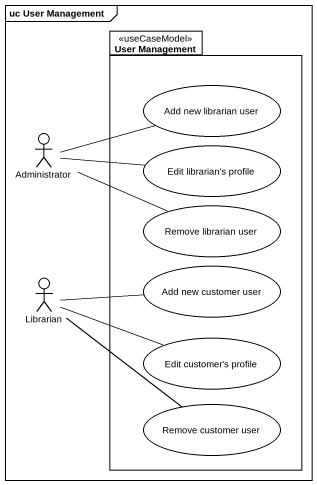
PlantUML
@startuml
mainframe uc User Management
package "User Management" as User_Management <<useCaseModel>> {
  usecase "Add new librarian user" as Add_new_librarian_user
  usecase "Edit librarian's profile" as Edit_librarian_s_profile
  usecase "Remove librarian user" as Remove_librarian_user
  usecase "Add new customer user" as Add_new_customer_user
  usecase "Edit customer's profile" as Edit_customer_s_profile
  usecase "Remove customer user" as Remove_customer_user
}
actor Administrator
actor Librarian
Administrator -right- Add_new_librarian_user
Administrator -right- Edit_librarian_s_profile
Administrator -right- Remove_librarian_user
Add_new_customer_user -left- Librarian
Edit_customer_s_profile -left- Librarian
Remove_customer_user -up- Librarian
@enduml
